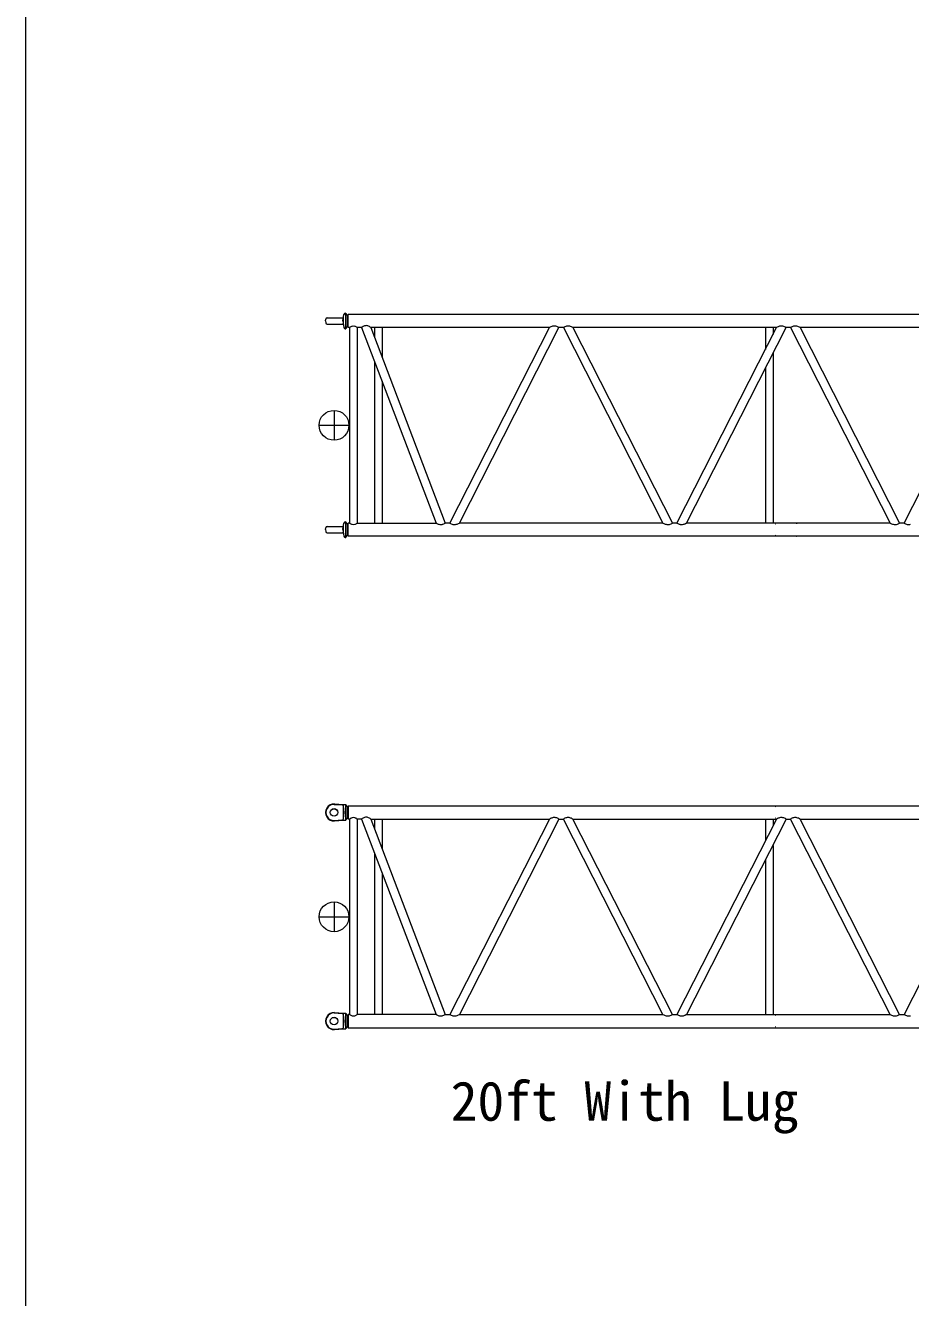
# Model space of a CAD drawing. Units: millimetres on the paper. Extents: x -420 to 420, y -297 to 297.
# Drawn here: x -411.5 to -312.5, y 6.4 to 148.6 of the extents above; entities that cross this region are included whole.
import ezdxf
from ezdxf.enums import TextEntityAlignment as Align

# ---------------------------------------------------------------- set-up
doc = ezdxf.new("R2010")
doc.units = ezdxf.units.MM
doc.linetypes.add('CHAIN1', pattern=[8, 5, -1, 1, -1])
doc.layers.add('0-0_0', color=7, linetype='Continuous', lineweight=18)
doc.layers.add('0-1_1', color=7, linetype='Continuous', lineweight=18)
doc.styles.add('ＭＳ ゴシック', font='')
doc.styles.get('ＭＳ ゴシック').set_extended_font_data('MS Gothic')

msp = doc.modelspace()

# ---------------------------------------------------------------- linework, layer by layer
at = {"layer": '0-0_0'}
for p, q in [((-377.943, 115.577), (-377.917, 115.789)), ((-377.943, 115.577), (-377.917, 115.365)), ((-377.752, 115.935), (-376.03, 115.935)), ((-376.023, 115.577), (-375.893, 116.314)), ((-376.023, 115.577), (-375.893, 114.839)), ((-375.96, 115.935), (-375.96, 115.218)), ((-375.729, 116.452), (-375.681, 116.452)), ((-375.681, 116.452), (-375.551, 116.227)), ((-375.681, 114.702), (-375.681, 116.452)), ((-375.541, 116.198), (-375.541, 114.943)), ((-375.522, 116.21), (-375.46, 116.21)), ((-375.398, 116.318), (-375.46, 116.21)), ((-375.46, 114.943), (-375.46, 116.21)), ((-375.398, 114.836), (-375.398, 116.318)), ((-276.988, 116.318), (-375.398, 116.318)), ((-377.752, 115.218), (-376.03, 115.218)), ((-375.729, 114.702), (-375.681, 114.702)), ((-375.551, 114.927), (-375.681, 114.702)), ((-375.46, 114.943), (-375.522, 114.943)), ((-375.398, 114.836), (-375.46, 114.943)), ((-375.25, 114.836), (-375.398, 114.836)), ((-375.25, 114.836), (-375.25, 92.984)), ((-373.903, 114.836), (-374.403, 114.836)), ((-374.403, 114.836), (-374.403, 92.984)), ((-373.903, 114.836), (-365.586, 92.984)), ((-352.911, 114.836), (-372.883, 114.836)), ((-372.883, 114.836), (-364.566, 92.984)), ((-372.466, 114.836), (-372.466, 113.741)), ((-371.62, 114.836), (-371.62, 111.517)), ((-364.045, 92.984), (-352.911, 114.836)), ((-362.975, 92.984), (-351.841, 114.836)), ((-351.345, 114.836), (-351.841, 114.836)), ((-351.345, 114.836), (-340.211, 92.984)), ((-350.275, 114.836), (-339.141, 92.984)), ((-327.511, 114.836), (-350.275, 114.836)), ((-338.645, 92.984), (-327.511, 114.836)), ((-337.575, 92.984), (-326.441, 114.836)), ((-328.75, 114.836), (-328.75, 112.405)), ((-327.903, 114.836), (-327.903, 114.067)), ((-325.945, 114.836), (-326.441, 114.836)), ((-325.945, 114.836), (-314.811, 92.984)), ((-324.875, 114.836), (-313.741, 92.984)), ((-302.111, 114.836), (-324.875, 114.836)), ((-313.245, 92.984), (-302.111, 114.836)), ((-372.466, 111.061), (-372.466, 92.984)), ((-327.903, 111.967), (-327.903, 92.984)), ((-328.75, 110.305), (-328.75, 92.984)), ((-371.62, 108.836), (-371.62, 92.984)), ((-377.752, 92.602), (-376.03, 92.602)), ((-376.023, 92.243), (-375.893, 92.981)), ((-375.96, 92.602), (-375.96, 91.885)), ((-375.729, 93.118), (-375.681, 93.118)), ((-375.681, 91.368), (-375.681, 93.118)), ((-375.681, 93.118), (-375.551, 92.893)), ((-375.541, 92.865), (-375.541, 91.61)), ((-375.522, 92.877), (-375.46, 92.877)), ((-375.398, 92.984), (-375.46, 92.877)), ((-375.46, 91.61), (-375.46, 92.877)), ((-375.398, 91.503), (-375.398, 92.984)), ((-375.25, 92.984), (-375.398, 92.984)), ((-374.403, 92.984), (-365.586, 92.984)), ((-364.045, 92.984), (-364.566, 92.984)), ((-340.211, 92.984), (-362.974, 92.984)), ((-338.62, 92.984), (-339.142, 92.984)), ((-314.811, 92.984), (-337.6, 92.984)), ((-313.245, 92.984), (-313.741, 92.984)), ((-377.943, 92.243), (-377.917, 92.455)), ((-377.943, 92.243), (-377.917, 92.031)), ((-377.752, 91.885), (-376.03, 91.885)), ((-376.023, 92.243), (-375.893, 91.506)), ((-375.729, 91.368), (-375.681, 91.368)), ((-375.551, 91.593), (-375.681, 91.368)), ((-375.46, 91.61), (-375.522, 91.61)), ((-375.398, 91.503), (-375.46, 91.61)), ((-276.988, 91.503), (-375.398, 91.503)), ((-376.993, 61.517), (-376.085, 61.448)), ((-376.922, 61.558), (-375.96, 61.486)), ((-375.96, 61.486), (-375.681, 61.486)), ((-375.96, 61.376), (-375.96, 59.845)), ((-375.681, 61.486), (-375.551, 61.261)), ((-375.681, 59.736), (-375.681, 61.486)), ((-375.541, 61.232), (-375.541, 59.998)), ((-375.522, 61.244), (-375.46, 61.244)), ((-375.46, 61.244), (-375.398, 61.351)), ((-375.46, 61.244), (-375.46, 59.977)), ((-375.398, 61.351), (-276.988, 61.351)), ((-375.398, 61.351), (-375.398, 59.87)), ((-375.398, 61.351), (-375.398, 59.87)), ((-376.993, 59.705), (-376.085, 59.773)), ((-375.551, 59.961), (-375.681, 59.736)), ((-375.46, 59.977), (-375.522, 59.977)), ((-375.46, 59.977), (-375.398, 59.87)), ((-375.25, 59.87), (-375.398, 59.87)), ((-375.25, 59.87), (-375.25, 38.018)), ((-373.903, 59.87), (-374.403, 59.87)), ((-374.403, 59.87), (-374.403, 38.018)), ((-373.903, 59.87), (-365.586, 38.018)), ((-372.883, 59.87), (-352.911, 59.87)), ((-372.883, 59.87), (-364.566, 38.018)), ((-372.466, 59.87), (-372.466, 58.775)), ((-371.62, 59.87), (-371.62, 56.55)), ((-352.911, 59.87), (-364.045, 38.018)), ((-351.841, 59.87), (-362.975, 38.018)), ((-351.841, 59.87), (-351.345, 59.87)), ((-340.211, 38.018), (-351.345, 59.87)), ((-350.275, 59.87), (-327.511, 59.87)), ((-339.141, 38.018), (-350.275, 59.87)), ((-327.511, 59.87), (-338.645, 38.018)), ((-326.441, 59.87), (-337.575, 38.018)), ((-328.75, 59.87), (-328.75, 57.439)), ((-327.903, 59.87), (-327.903, 59.101)), ((-326.441, 59.87), (-325.945, 59.87)), ((-314.811, 38.018), (-325.945, 59.87)), ((-313.741, 38.018), (-324.875, 59.87)), ((-324.875, 59.87), (-302.111, 59.87)), ((-302.111, 59.87), (-313.245, 38.018)), ((-376.922, 59.663), (-375.96, 59.736)), ((-375.96, 59.736), (-375.681, 59.736)), ((-327.903, 56.918), (-327.903, 38.018)), ((-372.466, 56.095), (-372.466, 38.018)), ((-328.75, 55.339), (-328.75, 38.018)), ((-371.62, 53.87), (-371.62, 38.018)), ((-376.993, 38.183), (-376.085, 38.115)), ((-376.922, 38.225), (-375.96, 38.152)), ((-375.96, 38.152), (-375.681, 38.152)), ((-375.96, 38.042), (-375.96, 36.512)), ((-375.681, 36.402), (-375.681, 38.152)), ((-375.681, 38.152), (-375.551, 37.927)), ((-375.541, 37.899), (-375.541, 36.665)), ((-375.522, 37.911), (-375.46, 37.911)), ((-375.46, 37.911), (-375.398, 38.018)), ((-375.46, 37.911), (-375.46, 36.528)), ((-375.398, 38.018), (-375.398, 36.536)), ((-375.25, 38.018), (-375.398, 38.018)), ((-365.587, 38.018), (-374.403, 38.018)), ((-364.566, 38.018), (-364.045, 38.018)), ((-362.975, 38.018), (-340.211, 38.018)), ((-339.141, 38.018), (-338.62, 38.018)), ((-337.599, 38.018), (-314.811, 38.018)), ((-313.741, 38.018), (-313.245, 38.018)), ((-376.993, 36.371), (-376.085, 36.439)), ((-376.922, 36.33), (-375.96, 36.402)), ((-375.96, 36.402), (-375.681, 36.402)), ((-375.551, 36.627), (-375.681, 36.402)), ((-375.46, 36.644), (-375.522, 36.644)), ((-375.46, 36.644), (-375.398, 36.536)), ((-375.398, 36.536), (-276.988, 36.536))]:
    msp.add_line(p, q, dxfattribs=at)
at = {"layer": '0-0_0', "linetype": 'CHAIN1'}
for p, q in [((-376.993, 105.577), (-376.993, 102.243)), ((-378.66, 103.91), (-375.326, 103.91)), ((-376.993, 50.611), (-376.993, 47.277)), ((-378.66, 48.944), (-375.326, 48.944))]:
    msp.add_line(p, q, dxfattribs=at)
at = {"layer": '0-0_0'}
for centre, radius in [((-376.993, 103.91), 1.667), ((-376.993, 60.611), 0.425), ((-376.993, 60.611), 0.417), ((-376.993, 48.944), 1.667), ((-376.993, 37.277), 0.425), ((-376.993, 37.277), 0.417)]:
    msp.add_circle(centre, radius, dxfattribs=at)
for centre, radius, start, end in [((-377.752, 115.768), 0.167, 90.00026, 173), ((-377.752, 115.385), 0.167, 187.00005, 270.00035), ((-376.03, 116.018), 0.0833, 270.00138, 350.00024), ((-375.729, 116.285), 0.167, 89.99873, 169.99975), ((-375.522, 116.243), 0.0333, 210.00183, 270.00362), ((-376.03, 115.135), 0.0833, 9.99967, 89.99807), ((-375.729, 114.868), 0.167, 189.99982, 269.99876), ((-375.522, 114.91), 0.0333, 89.99638, 149.99817), ((-374.738, 114.2), 0.817, 107.12392, 128.79428), ((-374.826, 114.482), 0.521, 73.00185, 106.99845), ((-374.915, 114.2), 0.817, 51.20576, 72.87627), ((-373.29, 114.186), 0.894, 109.05154, 133.30846), ((-373.408, 114.474), 0.582, 70.1119, 107.3475), ((-373.545, 114.054), 1.024, 49.75938, 70.92191), ((-352.292, 113.843), 1.17, 103.39216, 121.96022), ((-352.364, 114.169), 0.837, 77.77837, 103.74154), ((-352.429, 113.959), 1.055, 56.18215, 76.76774), ((-350.757, 113.959), 1.055, 103.2317, 123.8179), ((-350.822, 114.169), 0.837, 76.25835, 102.22099), ((-350.894, 113.843), 1.17, 58.03978, 76.60773), ((-326.892, 113.843), 1.17, 103.39216, 121.96022), ((-326.964, 114.169), 0.837, 77.77837, 103.74154), ((-327.029, 113.959), 1.055, 56.18215, 76.76774), ((-325.357, 113.959), 1.055, 103.2317, 123.8179), ((-325.422, 114.169), 0.837, 76.25835, 102.22099), ((-325.494, 113.843), 1.17, 58.03978, 76.60773), ((-377.752, 92.435), 0.167, 90.00026, 173), ((-376.03, 92.685), 0.0833, 270.00138, 350.00024), ((-375.729, 92.952), 0.167, 89.99873, 169.99975), ((-375.522, 92.91), 0.0333, 210.00183, 270.00362), ((-374.738, 93.621), 0.817, 231.20572, 252.87608), ((-374.826, 93.338), 0.521, 253.00155, 286.99815), ((-374.915, 93.621), 0.817, 287.12373, 308.79424), ((-364.992, 93.897), 1.09, 236.87938, 255.99154), ((-365.067, 93.578), 0.762, 255.67096, 283.01643), ((-365.135, 93.807), 1, 283.89258, 304.71099), ((-363.457, 93.862), 1.056, 236.19422, 256.77647), ((-363.522, 93.653), 0.838, 257.78842, 283.73396), ((-363.594, 93.978), 1.171, 283.38462, 301.94581), ((-339.592, 93.976), 1.169, 238.02495, 256.59968), ((-339.664, 93.651), 0.836, 256.25074, 282.23165), ((-339.729, 93.86), 1.054, 283.24075, 303.82995), ((-338.058, 93.862), 1.056, 236.19422, 256.77647), ((-338.051, 93.807), 1, 235.28903, 256.1071), ((-338.122, 93.653), 0.838, 257.78842, 283.73396), ((-338.119, 93.578), 0.762, 256.98296, 284.32901), ((-338.195, 93.897), 1.09, 284.00901, 303.12108), ((-338.194, 93.978), 1.171, 283.38462, 301.94581), ((-327.664, 92.91), 0.0333, 270.00051, 330.00024), ((-325.326, 92.902), 0.0833, 359.99996, 89.99998), ((-314.192, 93.976), 1.169, 238.02495, 256.59968), ((-314.264, 93.651), 0.836, 256.25074, 282.23165), ((-314.329, 93.86), 1.054, 283.24075, 303.82995), ((-312.658, 93.862), 1.056, 236.19422, 256.77647), ((-312.722, 93.653), 0.838, 257.78842, 283.73396), ((-377.752, 92.052), 0.167, 187.00005, 270.00035), ((-376.03, 91.802), 0.0833, 9.99967, 89.99807), ((-375.729, 91.535), 0.167, 189.99982, 269.99876), ((-375.522, 91.577), 0.0333, 89.99638, 149.99817), ((-327.664, 91.577), 0.0333, 30.00129, 90.00255), ((-325.326, 91.585), 0.0833, 269.99996, 359.99996), ((-376.993, 60.611), 0.95, 85.70112, 274.29936), ((-376.993, 60.611), 0.906, 89.99993, 269.99995), ((-376.098, 61.282), 0.167, 10.61875, 85.70155), ((-379.68, 60.611), 3.811, 349.38133, 10.61864), ((-375.522, 61.277), 0.0333, 210.00183, 270.00362), ((-327.664, 61.277), 0.0333, 269.99472, 329.99735), ((-376.098, 59.939), 0.167, 274.29899, 349.3812), ((-375.522, 59.944), 0.0333, 89.99638, 149.99817), ((-374.738, 59.233), 0.817, 107.12472, 128.79442), ((-374.826, 59.516), 0.521, 73.00108, 106.99922), ((-374.915, 59.233), 0.817, 51.20561, 72.87546), ((-373.29, 59.219), 0.894, 109.05081, 133.3083), ((-373.408, 59.508), 0.582, 70.11255, 107.34706), ((-373.545, 59.088), 1.024, 49.75945, 70.92247), ((-352.292, 58.877), 1.17, 103.39273, 121.96031), ((-352.364, 59.202), 0.837, 77.77801, 103.74216), ((-352.429, 58.993), 1.055, 56.18193, 76.767), ((-350.757, 58.993), 1.055, 103.23244, 123.81812), ((-350.822, 59.202), 0.837, 76.25772, 102.22134), ((-350.894, 58.877), 1.17, 58.03969, 76.60715), ((-327.664, 59.944), 0.0333, 29.9991, 89.99818), ((-326.892, 58.877), 1.17, 103.39273, 121.96031), ((-326.964, 59.202), 0.837, 77.77801, 103.74216), ((-327.029, 58.993), 1.055, 56.18193, 76.767), ((-325.357, 58.993), 1.055, 103.23244, 123.81812), ((-325.422, 59.202), 0.837, 76.25772, 102.22134), ((-325.494, 58.877), 1.17, 58.03969, 76.60715), ((-376.993, 37.277), 0.95, 85.70112, 274.29936), ((-376.993, 37.277), 0.906, 89.99993, 269.99995), ((-376.098, 37.949), 0.167, 10.61875, 85.70155), ((-379.68, 37.277), 3.811, 349.38133, 10.61864), ((-375.522, 37.944), 0.0333, 210.00183, 270.00362), ((-374.738, 38.654), 0.817, 231.20558, 252.87528), ((-374.826, 38.372), 0.521, 253.00078, 286.99892), ((-374.915, 38.654), 0.817, 287.12454, 308.79439), ((-364.992, 38.931), 1.09, 236.8783, 255.99008), ((-365.067, 38.611), 0.762, 255.66927, 283.017), ((-365.135, 38.84), 1, 283.89419, 304.71318), ((-363.457, 38.895), 1.055, 236.18188, 256.76756), ((-363.522, 38.685), 0.837, 257.77866, 283.74228), ((-363.594, 39.011), 1.17, 283.39285, 301.96031), ((-339.592, 39.011), 1.17, 238.03929, 256.60676), ((-339.664, 38.685), 0.837, 256.25782, 282.22257), ((-339.729, 38.895), 1.055, 283.2333, 303.81805), ((-338.057, 38.895), 1.055, 236.18188, 256.76756), ((-338.051, 38.84), 1, 235.28763, 256.10595), ((-338.122, 38.685), 0.837, 257.77866, 283.74228), ((-338.119, 38.611), 0.762, 256.98188, 284.33032), ((-338.195, 38.931), 1.09, 284.0102, 303.12217), ((-338.194, 39.011), 1.17, 283.39285, 301.96031), ((-327.664, 37.944), 0.0333, 269.99472, 329.99735), ((-314.192, 39.011), 1.17, 238.03929, 256.60676), ((-314.264, 38.685), 0.837, 256.25782, 282.22257), ((-314.329, 38.895), 1.055, 283.2333, 303.81805), ((-312.657, 38.895), 1.055, 236.18188, 256.76756), ((-312.722, 38.685), 0.837, 257.77866, 283.74228), ((-376.098, 36.606), 0.167, 274.29899, 349.3812), ((-375.522, 36.611), 0.0333, 89.99638, 149.99817), ((-327.664, 36.611), 0.0333, 29.9991, 89.99818)]:
    msp.add_arc(centre, radius, start, end, dxfattribs=at)
at = {"layer": '0-1_1'}
msp.add_line((-411.5, 284), (-411.5, -286), dxfattribs=at)

# ---------------------------------------------------------------- texts
at = {"layer": '0-0_0', "style": 'ＭＳ ゴシック'}
msp.add_text('20ft With Lug', height=4.399, dxfattribs=at).set_placement((-363.945, 24.815), align=Align.BOTTOM_LEFT)

doc.saveas('drawing.dxf')
